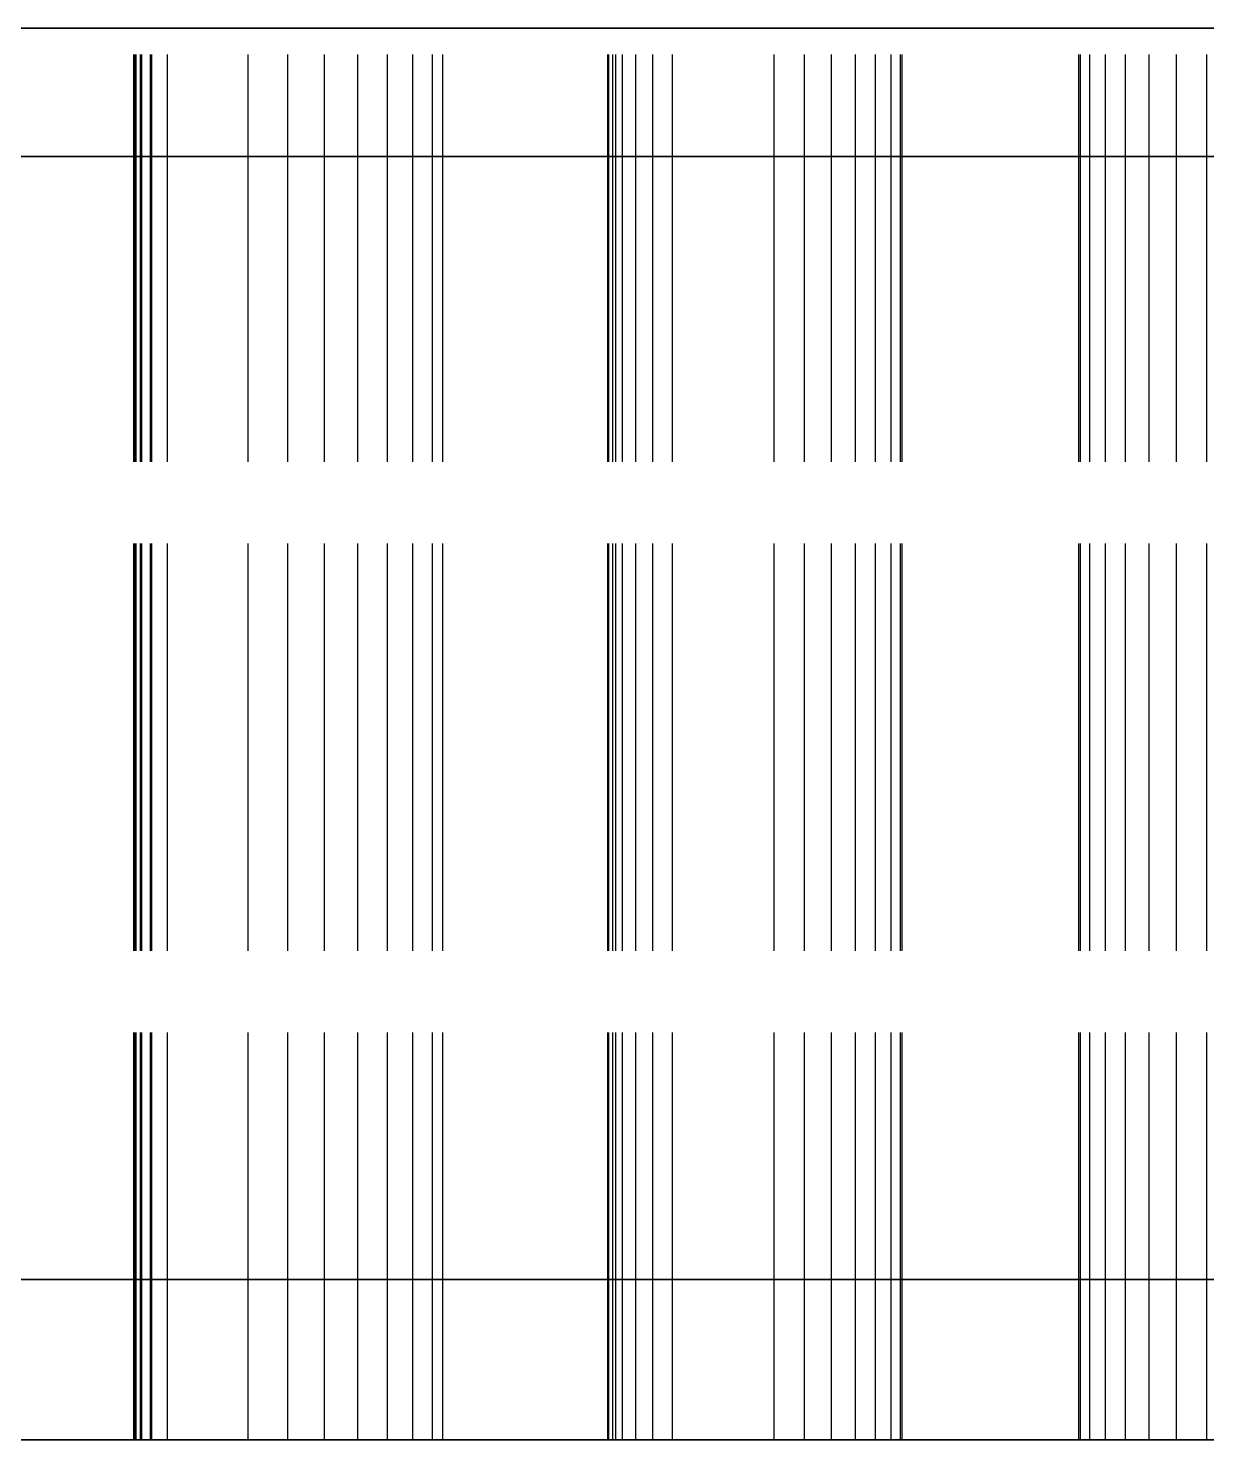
# Model space of a CAD drawing. Header units: millimetres. Extents: x -29 to 159, y -17 to 130.
# Drawn here: x 72.999 to 76.675, y 39.6 to 44 of the extents above; entities that cross this region are included whole.
import ezdxf

# ---------------------------------------------------------------- set-up
doc = ezdxf.new("R2010")
doc.units = ezdxf.units.MM
doc.linetypes.add('DASHED', pattern=[1.524, 1.27, -0.254])
doc.layers.add('HIDDEN', color=8, linetype='DASHED')

msp = doc.modelspace()

# ---------------------------------------------------------------- linework, layer by layer
at = {"layer": 'HIDDEN'}
for points in [[(76.90476, 44), (76.30159, 44), (75.69841, 44), (75.09524, 44), (74.49206, 44), (73.88889, 44), (73.28571, 44), (72.68254, 44), (72.07937, 44), (71.47619, 44), (70.87302, 44), (70.26984, 44), (69.66667, 44), (69.06349, 44)], [(69.06349, 44), (69.36508, 44), (69.66667, 44), (69.96825, 44), (70.26984, 44), (70.57143, 44), (70.87302, 44), (71.1746, 44), (71.47619, 44), (71.77778, 44), (72.07937, 44), (72.38095, 44), (72.68254, 44), (72.98413, 44), (73.28571, 44), (73.5873, 44), (73.88889, 44), (74.19048, 44), (74.49206, 44), (74.79365, 44), (75.09524, 44), (75.39683, 44), (75.69841, 44), (76, 44)], [(73.43382, 44), (73.42575, 44), (73.41768, 44), (73.40961, 44), (73.40154, 44), (73.39348, 44), (73.38541, 44), (73.37734, 44), (73.36927, 44), (73.3612, 44), (73.35314, 44), (73.34507, 44), (73.337, 44), (73.32893, 44), (73.32086, 44), (73.3128, 44), (73.30473, 44), (73.29666, 44), (73.28859, 44), (73.28052, 44), (73.27246, 44), (73.26439, 44), (73.25632, 44), (73.24825, 44), (73.24018, 44), (73.23212, 44), (73.22405, 44), (73.21598, 44), (73.20791, 44), (73.19984, 44), (73.19178, 44), (73.18371, 44), (73.17564, 44), (73.16757, 44), (73.1595, 44), (73.15144, 44), (73.14337, 44), (73.1353, 44), (73.12723, 44), (73.11916, 44), (73.1111, 44), (73.10303, 44), (73.09496, 44), (73.08689, 44), (73.07882, 44), (73.07076, 44), (73.06269, 44), (73.05462, 44), (73.04655, 44), (73.03848, 44), (73.03041, 44), (73.02235, 44), (73.01428, 44), (73.00621, 44), (72.99814, 44)], [(72.99814, 44), (73.00621, 44), (73.01428, 44), (73.02235, 44), (73.03041, 44), (73.03848, 44), (73.04655, 44), (73.05462, 44), (73.06269, 44), (73.07076, 44), (73.07882, 44), (73.08689, 44), (73.09496, 44), (73.10303, 44), (73.1111, 44), (73.11916, 44), (73.12723, 44), (73.1353, 44), (73.14337, 44), (73.15144, 44), (73.1595, 44), (73.16757, 44), (73.17564, 44), (73.18371, 44), (73.19178, 44), (73.19984, 44), (73.20791, 44), (73.21598, 44), (73.22405, 44), (73.23212, 44), (73.24018, 44), (73.24825, 44), (73.25632, 44), (73.26439, 44), (73.27246, 44), (73.28052, 44), (73.28859, 44), (73.29666, 44), (73.30473, 44), (73.3128, 44), (73.32086, 44), (73.32893, 44), (73.337, 44), (73.34507, 44), (73.35314, 44), (73.3612, 44), (73.36927, 44), (73.37734, 44), (73.38541, 44), (73.39348, 44), (73.40154, 44), (73.40961, 44), (73.41768, 44), (73.42575, 44), (73.43382, 44)], [(73.33597, 44), (73.32853, 44)], [(73.32853, 44), (73.33221, 44)], [(73.33221, 44), (73.32853, 44)], [(73.32853, 44), (73.33597, 44)], [(73.32853, 39.6), (73.32853, 44)], [(73.32853, 39.6), (73.32853, 44)], [(73.33221, 44), (73.34887, 44)], [(73.34887, 44), (73.33221, 44)], [(73.33221, 39.6), (73.33221, 44)], [(73.33221, 39.6), (73.33221, 44)], [(73.35355, 44), (73.33597, 44)], [(73.33597, 44), (73.35355, 44)], [(73.33597, 39.6), (73.33597, 44)], [(73.33597, 39.6), (73.33597, 44)], [(73.34887, 44), (73.38422, 44)], [(73.38422, 44), (73.34887, 44)], [(73.34887, 39.6), (73.34887, 44)], [(73.34887, 39.6), (73.34887, 44)], [(73.38067, 44), (73.35355, 44)], [(73.35355, 44), (73.38067, 44)], [(73.35355, 39.6), (73.35355, 44)], [(73.35355, 39.6), (73.35355, 44)], [(73.68535, 44), (73.38067, 44)], [(73.38067, 44), (73.68535, 44)], [(73.38067, 39.6), (73.38067, 44)], [(73.38067, 39.6), (73.38067, 44)], [(73.38422, 44), (73.43382, 44)], [(73.43382, 44), (73.38422, 44)], [(73.38422, 39.6), (73.38422, 44)], [(73.38422, 39.6), (73.38422, 44)], [(73.43382, 39.6), (73.43382, 44)], [(73.43382, 39.6), (73.43382, 44)], [(73.80864, 44), (73.68535, 44)], [(73.68535, 44), (73.80864, 44)], [(73.68535, 39.6), (73.68535, 44)], [(73.68535, 39.6), (73.68535, 44)], [(73.92266, 44), (73.80864, 44)], [(73.80864, 44), (73.92266, 44)], [(73.80864, 39.6), (73.80864, 44)], [(73.80864, 39.6), (73.80864, 44)], [(74.02665, 44), (73.92266, 44)], [(73.92266, 44), (74.02665, 44)], [(73.92266, 39.6), (73.92266, 44)], [(73.92266, 39.6), (73.92266, 44)], [(74.11947, 44), (74.02665, 44)], [(74.02665, 44), (74.11947, 44)], [(74.02665, 39.6), (74.02665, 44)], [(74.02665, 39.6), (74.02665, 44)], [(74.19908, 44), (74.11947, 44)], [(74.11947, 44), (74.19908, 44)], [(74.11947, 39.6), (74.11947, 44)], [(74.11947, 39.6), (74.11947, 44)], [(74.25941, 44), (74.19908, 44)], [(74.19908, 44), (74.25941, 44)], [(74.19908, 39.6), (74.19908, 44)], [(74.19908, 39.6), (74.19908, 44)], [(74.29241, 44), (74.25941, 44)], [(74.25941, 44), (74.29241, 44)], [(74.25941, 39.6), (74.25941, 44)], [(74.25941, 39.6), (74.25941, 44)], [(74.83201, 44), (74.82344, 44), (74.81488, 44), (74.80631, 44), (74.79775, 44), (74.78918, 44), (74.78062, 44), (74.77205, 44), (74.76349, 44), (74.75492, 44), (74.74636, 44), (74.73779, 44), (74.72923, 44), (74.72066, 44), (74.7121, 44), (74.70353, 44), (74.69497, 44), (74.6864, 44), (74.67784, 44), (74.66927, 44), (74.66071, 44), (74.65214, 44), (74.64358, 44), (74.63501, 44), (74.62645, 44), (74.61788, 44), (74.60932, 44), (74.60075, 44), (74.59219, 44), (74.58362, 44), (74.57506, 44), (74.56649, 44), (74.55793, 44), (74.54936, 44), (74.5408, 44), (74.53223, 44), (74.52367, 44), (74.5151, 44), (74.50654, 44), (74.49797, 44), (74.48941, 44), (74.48084, 44), (74.47228, 44), (74.46371, 44), (74.45515, 44), (74.44658, 44), (74.43802, 44), (74.42945, 44), (74.42089, 44), (74.41232, 44), (74.40376, 44), (74.39519, 44), (74.38663, 44), (74.37806, 44), (74.3695, 44), (74.36093, 44), (74.35237, 44), (74.3438, 44), (74.33524, 44), (74.32667, 44), (74.31811, 44), (74.30954, 44), (74.30098, 44), (74.29241, 44)], [(74.29241, 44), (74.30098, 44), (74.30954, 44), (74.31811, 44), (74.32667, 44), (74.33524, 44), (74.3438, 44), (74.35237, 44), (74.36093, 44), (74.3695, 44), (74.37806, 44), (74.38663, 44), (74.39519, 44), (74.40376, 44), (74.41232, 44), (74.42089, 44), (74.42945, 44), (74.43802, 44), (74.44658, 44), (74.45515, 44), (74.46371, 44), (74.47228, 44), (74.48084, 44), (74.48941, 44), (74.49797, 44), (74.50654, 44), (74.5151, 44), (74.52367, 44), (74.53223, 44), (74.5408, 44), (74.54936, 44), (74.55793, 44), (74.56649, 44), (74.57506, 44), (74.58362, 44), (74.59219, 44), (74.60075, 44), (74.60932, 44), (74.61788, 44), (74.62645, 44), (74.63501, 44), (74.64358, 44), (74.65214, 44), (74.66071, 44), (74.66927, 44), (74.67784, 44), (74.6864, 44), (74.69497, 44), (74.70353, 44), (74.7121, 44), (74.72066, 44), (74.72923, 44), (74.73779, 44), (74.74636, 44), (74.75492, 44), (74.76349, 44), (74.77205, 44), (74.78062, 44), (74.78918, 44), (74.79775, 44), (74.80631, 44), (74.81488, 44), (74.82344, 44), (74.83201, 44)], [(74.29241, 39.6), (74.29241, 44)], [(74.29241, 39.6), (74.29241, 44)], [(74.82275, 44), (74.80627, 44)], [(74.80627, 44), (74.80943, 44)], [(74.80943, 44), (74.80627, 44)], [(74.80627, 44), (74.82275, 44)], [(74.80627, 39.6), (74.80627, 44)], [(74.80627, 39.6), (74.80627, 44)], [(74.80943, 44), (74.83201, 44)], [(74.83201, 44), (74.80943, 44)], [(74.80943, 39.6), (74.80943, 44)], [(74.80943, 39.6), (74.80943, 44)], [(74.85281, 44), (74.82275, 44)], [(74.82275, 44), (74.85281, 44)], [(74.82275, 39.6), (74.82275, 44)], [(74.82275, 39.6), (74.82275, 44)], [(74.83201, 39.6), (74.83201, 44)], [(74.83201, 39.6), (74.83201, 44)], [(74.89445, 44), (74.85281, 44)], [(74.85281, 44), (74.89445, 44)], [(74.85281, 39.6), (74.85281, 44)], [(74.85281, 39.6), (74.85281, 44)], [(74.9466, 44), (74.89445, 44)], [(74.89445, 44), (74.9466, 44)], [(74.89445, 39.6), (74.89445, 44)], [(74.89445, 39.6), (74.89445, 44)], [(75.00857, 44), (74.9466, 44)], [(74.9466, 44), (75.00857, 44)], [(74.9466, 39.6), (74.9466, 44)], [(74.9466, 39.6), (74.9466, 44)], [(75.32543, 44), (75.00857, 44)], [(75.00857, 44), (75.32543, 44)], [(75.00857, 39.6), (75.00857, 44)], [(75.00857, 39.6), (75.00857, 44)], [(75.41988, 44), (75.32543, 44)], [(75.32543, 44), (75.41988, 44)], [(75.32543, 39.6), (75.32543, 44)], [(75.32543, 39.6), (75.32543, 44)], [(75.50459, 44), (75.41988, 44)], [(75.41988, 44), (75.50459, 44)], [(75.41988, 39.6), (75.41988, 44)], [(75.41988, 39.6), (75.41988, 44)], [(75.57883, 44), (75.50459, 44)], [(75.50459, 44), (75.57883, 44)], [(75.50459, 39.6), (75.50459, 44)], [(75.50459, 39.6), (75.50459, 44)], [(75.64147, 44), (75.57883, 44)], [(75.57883, 44), (75.64147, 44)], [(75.57883, 39.6), (75.57883, 44)], [(75.57883, 39.6), (75.57883, 44)], [(75.69046, 44), (75.64147, 44)], [(75.64147, 44), (75.69046, 44)], [(75.64147, 39.6), (75.64147, 44)], [(75.64147, 39.6), (75.64147, 44)], [(75.7196, 44), (75.69046, 44)], [(75.69046, 44), (75.7196, 44)], [(75.69046, 39.6), (75.69046, 44)], [(75.69046, 39.6), (75.69046, 44)], [(75.7196, 44), (75.72492, 44)], [(75.72492, 44), (75.7196, 44)], [(75.7196, 39.6), (75.7196, 44)], [(75.7196, 39.6), (75.7196, 44)], [(76.27508, 44), (76.26635, 44), (76.25762, 44), (76.24888, 44), (76.24015, 44), (76.23142, 44), (76.22269, 44), (76.21395, 44), (76.20522, 44), (76.19649, 44), (76.18775, 44), (76.17902, 44), (76.17029, 44), (76.16156, 44), (76.15282, 44), (76.14409, 44), (76.13536, 44), (76.12663, 44), (76.11789, 44), (76.10916, 44), (76.10043, 44), (76.09169, 44), (76.08296, 44), (76.07423, 44), (76.0655, 44), (76.05676, 44), (76.04803, 44), (76.0393, 44), (76.03056, 44), (76.02183, 44), (76.0131, 44), (76.00437, 44), (75.99563, 44), (75.9869, 44), (75.97817, 44), (75.96944, 44), (75.9607, 44), (75.95197, 44), (75.94324, 44), (75.9345, 44), (75.92577, 44), (75.91704, 44), (75.90831, 44), (75.89957, 44), (75.89084, 44), (75.88211, 44), (75.87337, 44), (75.86464, 44), (75.85591, 44), (75.84718, 44), (75.83844, 44), (75.82971, 44), (75.82098, 44), (75.81225, 44), (75.80351, 44), (75.79478, 44), (75.78605, 44), (75.77731, 44), (75.76858, 44), (75.75985, 44), (75.75112, 44), (75.74238, 44), (75.73365, 44), (75.72492, 44)], [(76.27508, 44), (76.26635, 44), (76.25762, 44), (76.24888, 44), (76.24015, 44), (76.23142, 44), (76.22269, 44), (76.21395, 44), (76.20522, 44), (76.19649, 44), (76.18775, 44), (76.17902, 44), (76.17029, 44), (76.16156, 44), (76.15282, 44), (76.14409, 44), (76.13536, 44), (76.12663, 44), (76.11789, 44), (76.10916, 44), (76.10043, 44), (76.09169, 44), (76.08296, 44), (76.07423, 44), (76.0655, 44), (76.05676, 44), (76.04803, 44), (76.0393, 44), (76.03056, 44), (76.02183, 44), (76.0131, 44), (76.00437, 44), (75.99563, 44), (75.9869, 44), (75.97817, 44), (75.96944, 44), (75.9607, 44), (75.95197, 44), (75.94324, 44), (75.9345, 44), (75.92577, 44), (75.91704, 44), (75.90831, 44), (75.89957, 44), (75.89084, 44), (75.88211, 44), (75.87337, 44), (75.86464, 44), (75.85591, 44), (75.84718, 44), (75.83844, 44), (75.82971, 44), (75.82098, 44), (75.81225, 44), (75.80351, 44), (75.79478, 44), (75.78605, 44), (75.77731, 44), (75.76858, 44), (75.75985, 44), (75.75112, 44), (75.74238, 44), (75.73365, 44), (75.72492, 44)], [(75.72492, 39.6), (75.72492, 44)], [(75.72492, 39.6), (75.72492, 44)], [(76, 44), (76.30159, 44), (76.60317, 44), (76.90476, 44)], [(76.27508, 44), (76.2804, 44)], [(76.2804, 44), (76.27508, 44)], [(76.27508, 39.6), (76.27508, 44)], [(76.27508, 39.6), (76.27508, 44)], [(76.2804, 44), (76.30954, 44)], [(76.30954, 44), (76.2804, 44)], [(76.2804, 39.6), (76.2804, 44)], [(76.2804, 39.6), (76.2804, 44)], [(76.30954, 44), (76.35853, 44)], [(76.35853, 44), (76.30954, 44)], [(76.30954, 39.6), (76.30954, 44)], [(76.30954, 39.6), (76.30954, 44)], [(76.35853, 44), (76.42117, 44)], [(76.42117, 44), (76.35853, 44)], [(76.35853, 39.6), (76.35853, 44)], [(76.35853, 39.6), (76.35853, 44)], [(76.42117, 44), (76.49541, 44)], [(76.49541, 44), (76.42117, 44)], [(76.42117, 39.6), (76.42117, 44)], [(76.42117, 39.6), (76.42117, 44)], [(76.49541, 44), (76.58012, 44)], [(76.58012, 44), (76.49541, 44)], [(76.49541, 39.6), (76.49541, 44)], [(76.49541, 39.6), (76.49541, 44)], [(76.58012, 44), (76.67457, 44)], [(76.67457, 44), (76.58012, 44)], [(76.58012, 39.6), (76.58012, 44)], [(76.58012, 39.6), (76.58012, 44)], [(76.67457, 44), (76.99143, 44)], [(76.67457, 39.6), (76.67457, 44)], [(76.67457, 39.6), (76.67457, 44)], [(76.85714, 43.6), (76.66667, 43.6), (76.47619, 43.6), (76.28571, 43.6), (76.09524, 43.6), (75.90476, 43.6), (75.71429, 43.6), (75.52381, 43.6), (75.33333, 43.6), (75.14286, 43.6), (74.95238, 43.6), (74.7619, 43.6), (74.57143, 43.6), (74.38095, 43.6), (74.19048, 43.6), (74, 43.6), (73.80952, 43.6), (73.61905, 43.6), (73.42857, 43.6), (73.2381, 43.6), (73.04762, 43.6), (72.85714, 43.6)], [(76.85, 43.6), (76.66111, 43.6), (76.47222, 43.6), (76.28333, 43.6), (76.09444, 43.6), (75.90556, 43.6), (75.71667, 43.6), (75.52778, 43.6), (75.33889, 43.6), (75.15, 43.6), (74.96111, 43.6), (74.77222, 43.6), (74.58333, 43.6), (74.39444, 43.6), (74.20556, 43.6), (74.01667, 43.6), (73.82778, 43.6), (73.63889, 43.6), (73.45, 43.6), (73.26111, 43.6), (73.07222, 43.6), (72.88333, 43.6)], [(72.95238, 43.6), (73.04762, 43.6), (73.14286, 43.6), (73.2381, 43.6), (73.33333, 43.6), (73.42857, 43.6), (73.52381, 43.6), (73.61905, 43.6), (73.71429, 43.6), (73.80952, 43.6), (73.90476, 43.6), (74, 43.6), (74.09524, 43.6), (74.19048, 43.6), (74.28571, 43.6), (74.38095, 43.6), (74.47619, 43.6), (74.57143, 43.6), (74.66667, 43.6), (74.7619, 43.6), (74.85714, 43.6), (74.95238, 43.6), (75.04762, 43.6), (75.14286, 43.6), (75.2381, 43.6), (75.33333, 43.6), (75.42857, 43.6), (75.52381, 43.6), (75.61905, 43.6), (75.71429, 43.6), (75.80952, 43.6), (75.90476, 43.6), (76, 43.6)], [(72.97778, 43.6), (73.07222, 43.6), (73.16667, 43.6), (73.26111, 43.6), (73.35556, 43.6), (73.45, 43.6), (73.54444, 43.6), (73.63889, 43.6), (73.73333, 43.6), (73.82778, 43.6), (73.92222, 43.6), (74.01667, 43.6), (74.11111, 43.6), (74.20556, 43.6), (74.3, 43.6), (74.39444, 43.6), (74.48889, 43.6), (74.58333, 43.6), (74.67778, 43.6), (74.77222, 43.6), (74.86667, 43.6), (74.96111, 43.6), (75.05556, 43.6), (75.15, 43.6), (75.24444, 43.6), (75.33889, 43.6), (75.43333, 43.6), (75.52778, 43.6), (75.62222, 43.6), (75.71667, 43.6), (75.81111, 43.6), (75.90556, 43.6), (76, 43.6)], [(76, 43.6), (76.09524, 43.6), (76.19048, 43.6), (76.28571, 43.6), (76.38095, 43.6), (76.47619, 43.6), (76.57143, 43.6), (76.66667, 43.6), (76.7619, 43.6)], [(76, 43.6), (76.09444, 43.6), (76.18889, 43.6), (76.28333, 43.6), (76.37778, 43.6), (76.47222, 43.6), (76.56667, 43.6), (76.66111, 43.6), (76.75556, 43.6)], [(76.85714, 40.1), (76.66667, 40.1), (76.47619, 40.1), (76.28571, 40.1), (76.09524, 40.1), (75.90476, 40.1), (75.71429, 40.1), (75.52381, 40.1), (75.33333, 40.1), (75.14286, 40.1), (74.95238, 40.1), (74.7619, 40.1), (74.57143, 40.1), (74.38095, 40.1), (74.19048, 40.1), (74, 40.1), (73.80952, 40.1), (73.61905, 40.1), (73.42857, 40.1), (73.2381, 40.1), (73.04762, 40.1), (72.85714, 40.1)], [(76.75714, 40.1), (76.58889, 40.1), (76.42063, 40.1), (76.25238, 40.1), (76.08413, 40.1), (75.91587, 40.1), (75.74762, 40.1), (75.57937, 40.1), (75.41111, 40.1), (75.24286, 40.1), (75.0746, 40.1), (74.90635, 40.1), (74.7381, 40.1), (74.56984, 40.1), (74.40159, 40.1), (74.23333, 40.1), (74.06508, 40.1), (73.89683, 40.1), (73.72857, 40.1), (73.56032, 40.1), (73.39206, 40.1), (73.22381, 40.1), (73.05556, 40.1), (72.8873, 40.1)], [(72.95238, 40.1), (73.04762, 40.1), (73.14286, 40.1), (73.2381, 40.1), (73.33333, 40.1), (73.42857, 40.1), (73.52381, 40.1), (73.61905, 40.1), (73.71429, 40.1), (73.80952, 40.1), (73.90476, 40.1), (74, 40.1), (74.09524, 40.1), (74.19048, 40.1), (74.28571, 40.1), (74.38095, 40.1), (74.47619, 40.1), (74.57143, 40.1), (74.66667, 40.1), (74.7619, 40.1), (74.85714, 40.1), (74.95238, 40.1), (75.04762, 40.1), (75.14286, 40.1), (75.2381, 40.1), (75.33333, 40.1), (75.42857, 40.1), (75.52381, 40.1), (75.61905, 40.1), (75.71429, 40.1), (75.80952, 40.1), (75.90476, 40.1), (76, 40.1)], [(72.97143, 40.1), (73.05556, 40.1), (73.13968, 40.1), (73.22381, 40.1), (73.30794, 40.1), (73.39206, 40.1), (73.47619, 40.1), (73.56032, 40.1), (73.64444, 40.1), (73.72857, 40.1), (73.8127, 40.1), (73.89683, 40.1), (73.98095, 40.1), (74.06508, 40.1), (74.14921, 40.1), (74.23333, 40.1), (74.31746, 40.1), (74.40159, 40.1), (74.48571, 40.1), (74.56984, 40.1), (74.65397, 40.1), (74.7381, 40.1), (74.82222, 40.1), (74.90635, 40.1), (74.99048, 40.1), (75.0746, 40.1), (75.15873, 40.1), (75.24286, 40.1), (75.32698, 40.1), (75.41111, 40.1), (75.49524, 40.1), (75.57937, 40.1), (75.66349, 40.1), (75.74762, 40.1), (75.83175, 40.1), (75.91587, 40.1), (76, 40.1)], [(76, 40.1), (76.08413, 40.1), (76.16825, 40.1), (76.25238, 40.1), (76.33651, 40.1), (76.42063, 40.1), (76.50476, 40.1), (76.58889, 40.1), (76.67302, 40.1), (76.75714, 40.1)], [(76, 40.1), (76.09524, 40.1), (76.19048, 40.1), (76.28571, 40.1), (76.38095, 40.1), (76.47619, 40.1), (76.57143, 40.1), (76.66667, 40.1), (76.7619, 40.1)], [(76.75714, 39.6), (76.58889, 39.6), (76.42063, 39.6), (76.25238, 39.6), (76.08413, 39.6), (75.91587, 39.6), (75.74762, 39.6), (75.57937, 39.6), (75.41111, 39.6), (75.24286, 39.6), (75.0746, 39.6), (74.90635, 39.6), (74.7381, 39.6), (74.56984, 39.6), (74.40159, 39.6), (74.23333, 39.6), (74.06508, 39.6), (73.89683, 39.6), (73.72857, 39.6), (73.56032, 39.6), (73.39206, 39.6), (73.22381, 39.6), (73.05556, 39.6), (72.8873, 39.6)], [(72.97143, 39.6), (73.05556, 39.6), (73.13968, 39.6), (73.22381, 39.6), (73.30794, 39.6), (73.39206, 39.6), (73.47619, 39.6), (73.56032, 39.6), (73.64444, 39.6), (73.72857, 39.6), (73.8127, 39.6), (73.89683, 39.6), (73.98095, 39.6), (74.06508, 39.6), (74.14921, 39.6), (74.23333, 39.6), (74.31746, 39.6), (74.40159, 39.6), (74.48571, 39.6), (74.56984, 39.6), (74.65397, 39.6), (74.7381, 39.6), (74.82222, 39.6), (74.90635, 39.6), (74.99048, 39.6), (75.0746, 39.6), (75.15873, 39.6), (75.24286, 39.6), (75.32698, 39.6), (75.41111, 39.6), (75.49524, 39.6), (75.57937, 39.6), (75.66349, 39.6), (75.74762, 39.6), (75.83175, 39.6), (75.91587, 39.6), (76, 39.6)], [(72.99814, 39.6), (73.00621, 39.6), (73.01428, 39.6), (73.02235, 39.6), (73.03041, 39.6), (73.03848, 39.6), (73.04655, 39.6), (73.05462, 39.6), (73.06269, 39.6), (73.07076, 39.6), (73.07882, 39.6), (73.08689, 39.6), (73.09496, 39.6), (73.10303, 39.6), (73.1111, 39.6), (73.11916, 39.6), (73.12723, 39.6), (73.1353, 39.6), (73.14337, 39.6), (73.15144, 39.6), (73.1595, 39.6), (73.16757, 39.6), (73.17564, 39.6), (73.18371, 39.6), (73.19178, 39.6), (73.19984, 39.6), (73.20791, 39.6), (73.21598, 39.6), (73.22405, 39.6), (73.23212, 39.6), (73.24018, 39.6), (73.24825, 39.6), (73.25632, 39.6), (73.26439, 39.6), (73.27246, 39.6), (73.28052, 39.6), (73.28859, 39.6), (73.29666, 39.6), (73.30473, 39.6), (73.3128, 39.6), (73.32086, 39.6), (73.32893, 39.6), (73.337, 39.6), (73.34507, 39.6), (73.35314, 39.6), (73.3612, 39.6), (73.36927, 39.6), (73.37734, 39.6), (73.38541, 39.6), (73.39348, 39.6), (73.40154, 39.6), (73.40961, 39.6), (73.41768, 39.6), (73.42575, 39.6), (73.43382, 39.6)], [(73.43382, 39.6), (73.42575, 39.6), (73.41768, 39.6), (73.40961, 39.6), (73.40154, 39.6), (73.39348, 39.6), (73.38541, 39.6), (73.37734, 39.6), (73.36927, 39.6), (73.3612, 39.6), (73.35314, 39.6), (73.34507, 39.6), (73.337, 39.6), (73.32893, 39.6), (73.32086, 39.6), (73.3128, 39.6), (73.30473, 39.6), (73.29666, 39.6), (73.28859, 39.6), (73.28052, 39.6), (73.27246, 39.6), (73.26439, 39.6), (73.25632, 39.6), (73.24825, 39.6), (73.24018, 39.6), (73.23212, 39.6), (73.22405, 39.6), (73.21598, 39.6), (73.20791, 39.6), (73.19984, 39.6), (73.19178, 39.6), (73.18371, 39.6), (73.17564, 39.6), (73.16757, 39.6), (73.1595, 39.6), (73.15144, 39.6), (73.14337, 39.6), (73.1353, 39.6), (73.12723, 39.6), (73.11916, 39.6), (73.1111, 39.6), (73.10303, 39.6), (73.09496, 39.6), (73.08689, 39.6), (73.07882, 39.6), (73.07076, 39.6), (73.06269, 39.6), (73.05462, 39.6), (73.04655, 39.6), (73.03848, 39.6), (73.03041, 39.6), (73.02235, 39.6), (73.01428, 39.6), (73.00621, 39.6), (72.99814, 39.6)], [(73.32853, 39.6), (73.33597, 39.6)], [(73.33221, 39.6), (73.32853, 39.6)], [(73.32853, 39.6), (73.33221, 39.6)], [(73.33597, 39.6), (73.32853, 39.6)], [(73.34887, 39.6), (73.33221, 39.6)], [(73.33221, 39.6), (73.34887, 39.6)], [(73.33597, 39.6), (73.35355, 39.6)], [(73.35355, 39.6), (73.33597, 39.6)], [(73.38422, 39.6), (73.34887, 39.6)], [(73.34887, 39.6), (73.38422, 39.6)], [(73.35355, 39.6), (73.38067, 39.6)], [(73.38067, 39.6), (73.35355, 39.6)], [(73.38067, 39.6), (73.68535, 39.6)], [(73.68535, 39.6), (73.38067, 39.6)], [(73.43382, 39.6), (73.38422, 39.6)], [(73.38422, 39.6), (73.43382, 39.6)], [(73.68535, 39.6), (73.80864, 39.6)], [(73.80864, 39.6), (73.68535, 39.6)], [(73.80864, 39.6), (73.92266, 39.6)], [(73.92266, 39.6), (73.80864, 39.6)], [(73.92266, 39.6), (74.02665, 39.6)], [(74.02665, 39.6), (73.92266, 39.6)], [(74.02665, 39.6), (74.11947, 39.6)], [(74.11947, 39.6), (74.02665, 39.6)], [(74.11947, 39.6), (74.19908, 39.6)], [(74.19908, 39.6), (74.11947, 39.6)], [(74.19908, 39.6), (74.25941, 39.6)], [(74.25941, 39.6), (74.19908, 39.6)], [(74.25941, 39.6), (74.29241, 39.6)], [(74.29241, 39.6), (74.25941, 39.6)], [(74.29241, 39.6), (74.30098, 39.6), (74.30954, 39.6), (74.31811, 39.6), (74.32667, 39.6), (74.33524, 39.6), (74.3438, 39.6), (74.35237, 39.6), (74.36093, 39.6), (74.3695, 39.6), (74.37806, 39.6), (74.38663, 39.6), (74.39519, 39.6), (74.40376, 39.6), (74.41232, 39.6), (74.42089, 39.6), (74.42945, 39.6), (74.43802, 39.6), (74.44658, 39.6), (74.45515, 39.6), (74.46371, 39.6), (74.47228, 39.6), (74.48084, 39.6), (74.48941, 39.6), (74.49797, 39.6), (74.50654, 39.6), (74.5151, 39.6), (74.52367, 39.6), (74.53223, 39.6), (74.5408, 39.6), (74.54936, 39.6), (74.55793, 39.6), (74.56649, 39.6), (74.57506, 39.6), (74.58362, 39.6), (74.59219, 39.6), (74.60075, 39.6), (74.60932, 39.6), (74.61788, 39.6), (74.62645, 39.6), (74.63501, 39.6), (74.64358, 39.6), (74.65214, 39.6), (74.66071, 39.6), (74.66927, 39.6), (74.67784, 39.6), (74.6864, 39.6), (74.69497, 39.6), (74.70353, 39.6), (74.7121, 39.6), (74.72066, 39.6), (74.72923, 39.6), (74.73779, 39.6), (74.74636, 39.6), (74.75492, 39.6), (74.76349, 39.6), (74.77205, 39.6), (74.78062, 39.6), (74.78918, 39.6), (74.79775, 39.6), (74.80631, 39.6), (74.81488, 39.6), (74.82344, 39.6), (74.83201, 39.6)], [(74.83201, 39.6), (74.82344, 39.6), (74.81488, 39.6), (74.80631, 39.6), (74.79775, 39.6), (74.78918, 39.6), (74.78062, 39.6), (74.77205, 39.6), (74.76349, 39.6), (74.75492, 39.6), (74.74636, 39.6), (74.73779, 39.6), (74.72923, 39.6), (74.72066, 39.6), (74.7121, 39.6), (74.70353, 39.6), (74.69497, 39.6), (74.6864, 39.6), (74.67784, 39.6), (74.66927, 39.6), (74.66071, 39.6), (74.65214, 39.6), (74.64358, 39.6), (74.63501, 39.6), (74.62645, 39.6), (74.61788, 39.6), (74.60932, 39.6), (74.60075, 39.6), (74.59219, 39.6), (74.58362, 39.6), (74.57506, 39.6), (74.56649, 39.6), (74.55793, 39.6), (74.54936, 39.6), (74.5408, 39.6), (74.53223, 39.6), (74.52367, 39.6), (74.5151, 39.6), (74.50654, 39.6), (74.49797, 39.6), (74.48941, 39.6), (74.48084, 39.6), (74.47228, 39.6), (74.46371, 39.6), (74.45515, 39.6), (74.44658, 39.6), (74.43802, 39.6), (74.42945, 39.6), (74.42089, 39.6), (74.41232, 39.6), (74.40376, 39.6), (74.39519, 39.6), (74.38663, 39.6), (74.37806, 39.6), (74.3695, 39.6), (74.36093, 39.6), (74.35237, 39.6), (74.3438, 39.6), (74.33524, 39.6), (74.32667, 39.6), (74.31811, 39.6), (74.30954, 39.6), (74.30098, 39.6), (74.29241, 39.6)], [(74.80627, 39.6), (74.82275, 39.6)], [(74.80943, 39.6), (74.80627, 39.6)], [(74.80627, 39.6), (74.80943, 39.6)], [(74.82275, 39.6), (74.80627, 39.6)], [(74.83201, 39.6), (74.80943, 39.6)], [(74.80943, 39.6), (74.83201, 39.6)], [(74.82275, 39.6), (74.85281, 39.6)], [(74.85281, 39.6), (74.82275, 39.6)], [(74.85281, 39.6), (74.89445, 39.6)], [(74.89445, 39.6), (74.85281, 39.6)], [(74.89445, 39.6), (74.9466, 39.6)], [(74.9466, 39.6), (74.89445, 39.6)], [(74.9466, 39.6), (75.00857, 39.6)], [(75.00857, 39.6), (74.9466, 39.6)], [(75.00857, 39.6), (75.32543, 39.6)], [(75.32543, 39.6), (75.00857, 39.6)], [(75.32543, 39.6), (75.41988, 39.6)], [(75.41988, 39.6), (75.32543, 39.6)], [(75.41988, 39.6), (75.50459, 39.6)], [(75.50459, 39.6), (75.41988, 39.6)], [(75.50459, 39.6), (75.57883, 39.6)], [(75.57883, 39.6), (75.50459, 39.6)], [(75.57883, 39.6), (75.64147, 39.6)], [(75.64147, 39.6), (75.57883, 39.6)], [(75.64147, 39.6), (75.69046, 39.6)], [(75.69046, 39.6), (75.64147, 39.6)], [(75.69046, 39.6), (75.7196, 39.6)], [(75.7196, 39.6), (75.69046, 39.6)], [(75.7196, 39.6), (75.72492, 39.6)], [(75.72492, 39.6), (75.7196, 39.6)], [(76.27508, 39.6), (76.26635, 39.6), (76.25762, 39.6), (76.24888, 39.6), (76.24015, 39.6), (76.23142, 39.6), (76.22269, 39.6), (76.21395, 39.6), (76.20522, 39.6), (76.19649, 39.6), (76.18775, 39.6), (76.17902, 39.6), (76.17029, 39.6), (76.16156, 39.6), (76.15282, 39.6), (76.14409, 39.6), (76.13536, 39.6), (76.12663, 39.6), (76.11789, 39.6), (76.10916, 39.6), (76.10043, 39.6), (76.09169, 39.6), (76.08296, 39.6), (76.07423, 39.6), (76.0655, 39.6), (76.05676, 39.6), (76.04803, 39.6), (76.0393, 39.6), (76.03056, 39.6), (76.02183, 39.6), (76.0131, 39.6), (76.00437, 39.6), (75.99563, 39.6), (75.9869, 39.6), (75.97817, 39.6), (75.96944, 39.6), (75.9607, 39.6), (75.95197, 39.6), (75.94324, 39.6), (75.9345, 39.6), (75.92577, 39.6), (75.91704, 39.6), (75.90831, 39.6), (75.89957, 39.6), (75.89084, 39.6), (75.88211, 39.6), (75.87337, 39.6), (75.86464, 39.6), (75.85591, 39.6), (75.84718, 39.6), (75.83844, 39.6), (75.82971, 39.6), (75.82098, 39.6), (75.81225, 39.6), (75.80351, 39.6), (75.79478, 39.6), (75.78605, 39.6), (75.77731, 39.6), (75.76858, 39.6), (75.75985, 39.6), (75.75112, 39.6), (75.74238, 39.6), (75.73365, 39.6), (75.72492, 39.6)], [(76.27508, 39.6), (76.26635, 39.6), (76.25762, 39.6), (76.24888, 39.6), (76.24015, 39.6), (76.23142, 39.6), (76.22269, 39.6), (76.21395, 39.6), (76.20522, 39.6), (76.19649, 39.6), (76.18775, 39.6), (76.17902, 39.6), (76.17029, 39.6), (76.16156, 39.6), (76.15282, 39.6), (76.14409, 39.6), (76.13536, 39.6), (76.12663, 39.6), (76.11789, 39.6), (76.10916, 39.6), (76.10043, 39.6), (76.09169, 39.6), (76.08296, 39.6), (76.07423, 39.6), (76.0655, 39.6), (76.05676, 39.6), (76.04803, 39.6), (76.0393, 39.6), (76.03056, 39.6), (76.02183, 39.6), (76.0131, 39.6), (76.00437, 39.6), (75.99563, 39.6), (75.9869, 39.6), (75.97817, 39.6), (75.96944, 39.6), (75.9607, 39.6), (75.95197, 39.6), (75.94324, 39.6), (75.9345, 39.6), (75.92577, 39.6), (75.91704, 39.6), (75.90831, 39.6), (75.89957, 39.6), (75.89084, 39.6), (75.88211, 39.6), (75.87337, 39.6), (75.86464, 39.6), (75.85591, 39.6), (75.84718, 39.6), (75.83844, 39.6), (75.82971, 39.6), (75.82098, 39.6), (75.81225, 39.6), (75.80351, 39.6), (75.79478, 39.6), (75.78605, 39.6), (75.77731, 39.6), (75.76858, 39.6), (75.75985, 39.6), (75.75112, 39.6), (75.74238, 39.6), (75.73365, 39.6), (75.72492, 39.6)], [(76, 39.6), (76.08413, 39.6), (76.16825, 39.6), (76.25238, 39.6), (76.33651, 39.6), (76.42063, 39.6), (76.50476, 39.6), (76.58889, 39.6), (76.67302, 39.6), (76.75714, 39.6)], [(76.2804, 39.6), (76.27508, 39.6)], [(76.27508, 39.6), (76.2804, 39.6)], [(76.30954, 39.6), (76.2804, 39.6)], [(76.2804, 39.6), (76.30954, 39.6)], [(76.35853, 39.6), (76.30954, 39.6)], [(76.30954, 39.6), (76.35853, 39.6)], [(76.42117, 39.6), (76.35853, 39.6)], [(76.35853, 39.6), (76.42117, 39.6)], [(76.49541, 39.6), (76.42117, 39.6)], [(76.42117, 39.6), (76.49541, 39.6)], [(76.58012, 39.6), (76.49541, 39.6)], [(76.49541, 39.6), (76.58012, 39.6)], [(76.67457, 39.6), (76.58012, 39.6)], [(76.58012, 39.6), (76.67457, 39.6)], [(76.67457, 39.6), (76.99143, 39.6)]]:
    msp.add_lwpolyline(points, dxfattribs=at)

doc.saveas('drawing.dxf')
